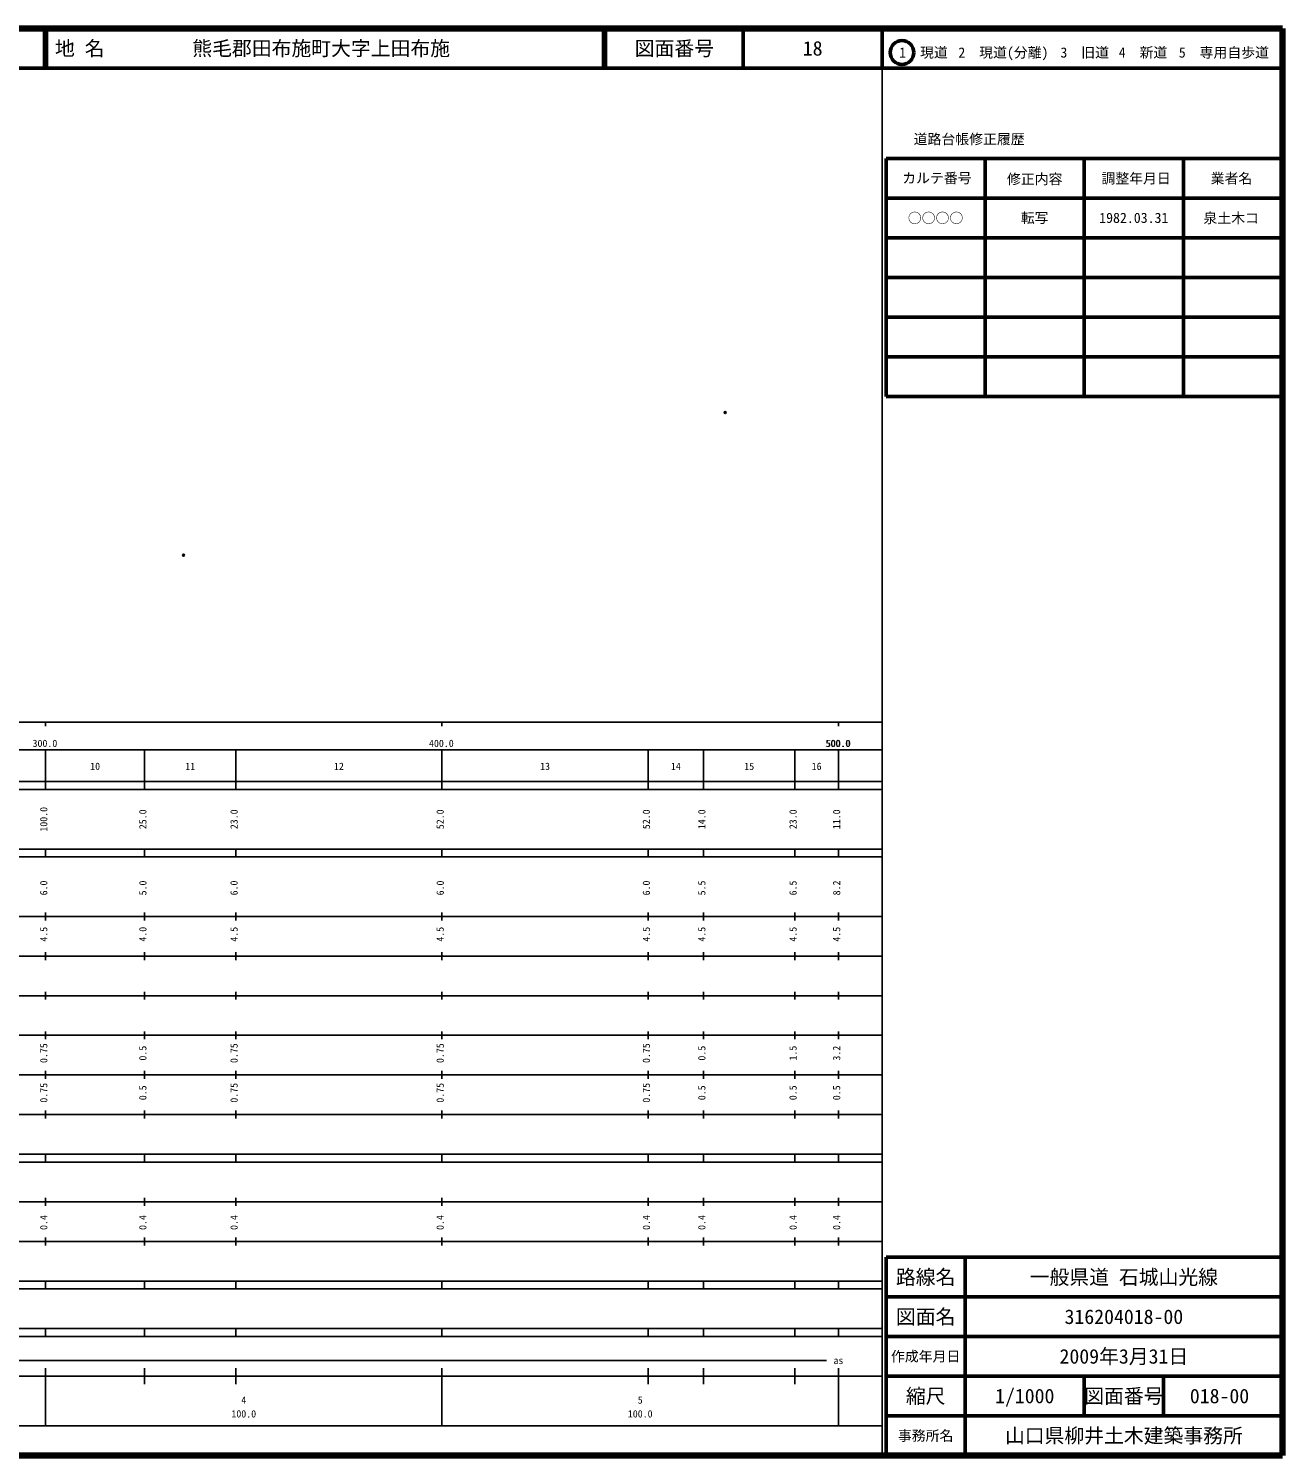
# Model space of a CAD drawing. Units: millimetres on the paper. Extents: x 40 to 680, y 20 to 380.
# Drawn here: x 363.7 to 680, y 20 to 380 of the extents above; entities that cross this region are included whole.
import ezdxf
from ezdxf.enums import TextEntityAlignment as Align

# ---------------------------------------------------------------- set-up
doc = ezdxf.new("R2010")
doc.units = ezdxf.units.MM
doc.header["$PDMODE"] = 32
doc.header["$PDSIZE"] = 0.5
doc.layers.add('M-OTRS', color=6, linetype='Continuous')
doc.layers.add('M-TTL-TXT', color=7, linetype='Continuous')
for name, color, linetype, lineweight in [('M-TTL', 2, 'Continuous', 140), ('M-TTL-BAND', 7, 'Continuous', 25), ('M-TTL-FRAM', 2, 'Continuous', 50), ('M-TTL-LINE', 7, 'Continuous', 50)]:
    doc.layers.add(name, color=color, linetype=linetype, lineweight=lineweight)
doc.styles.add('ＭＳ ゴシック', font='')
doc.styles.get('ＭＳ ゴシック').set_extended_font_data('MS Gothic')

msp = doc.modelspace()

# ---------------------------------------------------------------- linework, layer by layer
at = {"layer": 'M-OTRS'}
for p in [(539.432, 283.102), (402.829, 247.11)]:
    msp.add_point(p, dxfattribs=at)
at = {"layer": 'M-TTL'}
for p, q in [((680, 380), (40, 380)), ((680, 20), (680, 380)), ((40, 20), (680, 20))]:
    msp.add_line(p, q, dxfattribs=at)
at = {"layer": 'M-TTL-BAND'}
for p, q in [((579, 20), (579, 370)), ((40, 205), (579, 205)), ((368, 205), (368, 204)), ((468, 205), (468, 204)), ((568, 205), (568, 204)), ((68, 198), (579, 198)), ((368, 188), (368, 198)), ((393, 188), (393, 198)), ((416, 188), (416, 198)), ((468, 188), (468, 198)), ((520, 188), (520, 198)), ((534, 188), (534, 198)), ((557, 188), (557, 198)), ((568, 188), (568, 198)), ((40, 190), (579, 190)), ((40, 188), (579, 188)), ((40, 173), (579, 173)), ((368, 171), (368, 173)), ((393, 171), (393, 173)), ((416, 171), (416, 173)), ((468, 171), (468, 173)), ((520, 171), (520, 173)), ((534, 171), (534, 173)), ((557, 171), (557, 173)), ((568, 171), (568, 173)), ((40, 171), (579, 171)), ((40, 156), (579, 156)), ((368, 155), (368, 157)), ((393, 155), (393, 157)), ((416, 155), (416, 157)), ((468, 155), (468, 157)), ((520, 155), (520, 157)), ((534, 155), (534, 157)), ((557, 155), (557, 157)), ((568, 155), (568, 157)), ((46, 146), (579, 146)), ((368, 145), (368, 147)), ((393, 145), (393, 147)), ((416, 145), (416, 147)), ((468, 145), (468, 147)), ((520, 145), (520, 147)), ((534, 145), (534, 147)), ((557, 145), (557, 147)), ((568, 145), (568, 147)), ((368, 135), (368, 137)), ((393, 135), (393, 137)), ((416, 135), (416, 137)), ((468, 135), (468, 137)), ((520, 135), (520, 137)), ((534, 135), (534, 137)), ((557, 135), (557, 137)), ((568, 135), (568, 137)), ((52, 136), (579, 136)), ((46, 126), (579, 126)), ((368, 125), (368, 127)), ((393, 125), (393, 127)), ((416, 125), (416, 127)), ((468, 125), (468, 127)), ((520, 125), (520, 127)), ((534, 125), (534, 127)), ((557, 125), (557, 127)), ((568, 125), (568, 127)), ((52, 116), (579, 116)), ((368, 115), (368, 117)), ((393, 115), (393, 117)), ((416, 115), (416, 117)), ((468, 115), (468, 117)), ((520, 115), (520, 117)), ((534, 115), (534, 117)), ((557, 115), (557, 117)), ((568, 115), (568, 117)), ((46, 106), (579, 106)), ((368, 105), (368, 107)), ((393, 105), (393, 107)), ((416, 105), (416, 107)), ((468, 105), (468, 107)), ((520, 105), (520, 107)), ((534, 105), (534, 107)), ((557, 105), (557, 107)), ((568, 105), (568, 107)), ((40, 96), (579, 96)), ((40, 94), (579, 94)), ((368, 94), (368, 96)), ((393, 94), (393, 96)), ((416, 94), (416, 96)), ((468, 94), (468, 96)), ((520, 94), (520, 96)), ((534, 94), (534, 96)), ((557, 94), (557, 96)), ((568, 94), (568, 96)), ((49, 84), (579, 84)), ((368, 83), (368, 85)), ((393, 83), (393, 85)), ((416, 83), (416, 85)), ((468, 83), (468, 85)), ((520, 83), (520, 85)), ((534, 83), (534, 85)), ((557, 83), (557, 85)), ((568, 83), (568, 85)), ((40, 74), (579, 74)), ((368, 73), (368, 75)), ((393, 73), (393, 75)), ((416, 73), (416, 75)), ((468, 73), (468, 75)), ((520, 73), (520, 75)), ((534, 73), (534, 75)), ((557, 73), (557, 75)), ((568, 73), (568, 75)), ((40, 64), (579, 64)), ((40, 62), (579, 62)), ((368, 62), (368, 64)), ((393, 62), (393, 64)), ((416, 62), (416, 64)), ((468, 62), (468, 64)), ((520, 62), (520, 64)), ((534, 62), (534, 64)), ((557, 62), (557, 64)), ((568, 62), (568, 64)), ((40, 52), (579, 52)), ((368, 50), (368, 52)), ((393, 50), (393, 52)), ((416, 50), (416, 52)), ((468, 50), (468, 52)), ((520, 50), (520, 52)), ((534, 50), (534, 52)), ((557, 50), (557, 52)), ((568, 50), (568, 52)), ((40, 50), (579, 50)), ((71, 44), (565, 44)), ((40, 40), (579, 40)), ((368, 27.5), (368, 42)), ((393, 38), (393, 42)), ((416, 38), (416, 42)), ((468, 27.5), (468, 42)), ((520, 38), (520, 42)), ((534, 38), (534, 42)), ((557, 38), (557, 42)), ((568, 27.5), (568, 42)), ((68, 27.5), (579, 27.5))]:
    msp.add_line(p, q, dxfattribs=at)
at = {"layer": 'M-TTL-FRAM'}
for p, q in [((580, 347.197), (580, 287.197)), ((580, 347.197), (680, 347.197)), ((580, 287.197), (680, 287.197)), ((680, 70), (580, 70)), ((580, 70), (580, 20))]:
    msp.add_line(p, q, dxfattribs=at)
at = {"layer": 'M-TTL-LINE'}
for p, q in [((367.75, 380), (367.75, 370)), ((368.25, 380), (368.25, 370)), ((508.747, 380), (508.747, 370)), ((509.247, 380), (509.247, 370)), ((543.997, 380), (543.997, 370)), ((579, 380), (579, 370)), ((40, 370), (680, 370)), ((605, 347.197), (605, 287.197)), ((630, 347.197), (630, 287.197)), ((655, 347.197), (655, 287.197)), ((580, 337.197), (680, 337.197)), ((580, 327.197), (680, 327.197)), ((580, 317.197), (680, 317.197)), ((580, 307.197), (680, 307.197)), ((580, 297.197), (680, 297.197)), ((600, 70), (600, 20)), ((680, 60), (580, 60)), ((680, 50), (580, 50)), ((680, 40), (580, 40)), ((630, 40), (630, 30)), ((650, 40), (650, 30)), ((680, 30), (580, 30))]:
    msp.add_line(p, q, dxfattribs=at)
msp.add_circle((584.031, 373.958), 3, dxfattribs=at)

# ---------------------------------------------------------------- texts
at = {"layer": 'M-TTL-BAND', "style": 'ＭＳ ゴシック'}
for s, p in [('300.0', (367.844, 198.195)), ('400.0', (467.844, 198.195)), ('500.0', (567.844, 198.195)), ('500.0', (568, 198.195)), ('10', (380.5, 192.405)), ('11', (404.5, 192.405)), ('12', (442, 192.405)), ('13', (494, 192.405)), ('14', (527, 192.405)), ('15', (545.5, 192.405)), ('16', (562.5, 192.405)), ('as', (568, 42.5)), ('4', (418, 32.523)), ('5', (518, 32.523)), ('100.0', (418, 29.033)), ('100.0', (518, 29.033))]:
    msp.add_text(s, height=1.833, dxfattribs=at).set_placement(p, align=Align.BOTTOM_CENTER)
for s, p in [('100.0', (369, 180.5)), ('25.0', (394, 180.5)), ('23.0', (417, 180.5)), ('52.0', (469, 180.5)), ('52.0', (521, 180.5)), ('14.0', (535, 180.5)), ('23.0', (558, 180.5)), ('11.0', (569, 180.5)), ('6.0', (369, 163.174)), ('5.0', (394, 163.174)), ('6.0', (417, 163.174)), ('6.0', (469, 163.174)), ('6.0', (521, 163.174)), ('5.5', (535, 163.174)), ('6.5', (558, 163.174)), ('8.2', (569, 163.174)), ('4.5', (369, 151.5)), ('4.0', (394, 151.5)), ('4.5', (417, 151.5)), ('4.5', (469, 151.5)), ('4.5', (521, 151.5)), ('4.5', (535, 151.5)), ('4.5', (558, 151.5)), ('4.5', (569, 151.5)), ('0.75', (369, 121.5)), ('0.5', (394, 121.5)), ('0.75', (417, 121.5)), ('0.75', (469, 121.5)), ('0.75', (521, 121.5)), ('0.5', (535, 121.5)), ('1.5', (558, 121.5)), ('3.2', (569, 121.5)), ('0.75', (369, 111.5)), ('0.5', (394, 111.5)), ('0.75', (417, 111.5)), ('0.75', (469, 111.5)), ('0.75', (521, 111.5)), ('0.5', (535, 111.5)), ('0.5', (558, 111.5)), ('0.5', (569, 111.5)), ('0.4', (369, 78.764)), ('0.4', (394, 78.764)), ('0.4', (417, 78.764)), ('0.4', (469, 78.764)), ('0.4', (521, 78.764)), ('0.4', (535, 78.764)), ('0.4', (558, 78.764)), ('0.4', (569, 78.764))]:
    msp.add_text(s, height=1.833, rotation=90, dxfattribs=at).set_placement(p, align=Align.BOTTOM_CENTER)
at = {"layer": 'M-TTL-TXT', "style": 'ＭＳ ゴシック'}
for s, p in [('地 名', (370.38, 375)), ('熊毛郡田布施町大字上田布施', (405.024, 375))]:
    msp.add_text(s, height=3.666, dxfattribs=at).set_placement(p, align=Align.MIDDLE_LEFT)
for s, height, p in [('図面番号', 3.666, (526.622, 375)), ('18', 3.666, (561.497, 375)), ('1\u3000現道', 2.566, (589.448, 373.958)), ('2\u3000現道(分離)', 2.566, (609.619, 373.958)), ('3\u3000旧道', 2.566, (630.121, 373.958)), ('4\u3000新道', 2.566, (644.824, 373.958)), ('5\u3000専用自歩道', 2.566, (665.228, 373.958)), ('道路台帳修正履歴', 2.566, (600.968, 352.113)), ('カルテ番号', 2.566, (592.839, 342.277)), ('修正内容', 2.566, (617.509, 342.023)), ('調整年月日', 2.566, (643.089, 342.197)), ('業者名', 2.566, (667.134, 342.197)), ('○○○○', 2.566, (592.5, 332.189)), ('転写', 2.566, (617.5, 332.245)), ('1982.03.31', 2.566, (642.5, 332.245)), ('泉土木コ', 2.566, (667.077, 332.189)), ('路線名', 3.666, (590, 65)), ('路線名', 3.666, (590, 65)), ('一般県道 石城山光線', 3.666, (640, 65)), ('図面名', 3.666, (590, 55)), ('図面名', 3.666, (590, 55)), ('316204018-00', 3.666, (640, 55)), ('2009年3月31日', 3.666, (640, 45)), ('作成年月日', 2.566, (590, 45)), ('作成年月日', 2.566, (590, 45)), ('縮尺', 3.666, (590, 35)), ('縮尺', 3.666, (590, 35)), ('1/1000', 3.666, (615, 35)), ('図面番号', 3.666, (640, 35)), ('図面番号', 3.666, (640, 35)), ('018-00', 3.666, (664.125, 35)), ('事務所名', 2.566, (590, 25)), ('事務所名', 2.566, (590, 25)), ('山口県柳井土木建築事務所', 3.666, (640, 25))]:
    msp.add_text(s, height=height, dxfattribs=at).set_placement(p, align=Align.MIDDLE_CENTER)

doc.saveas('drawing.dxf')
